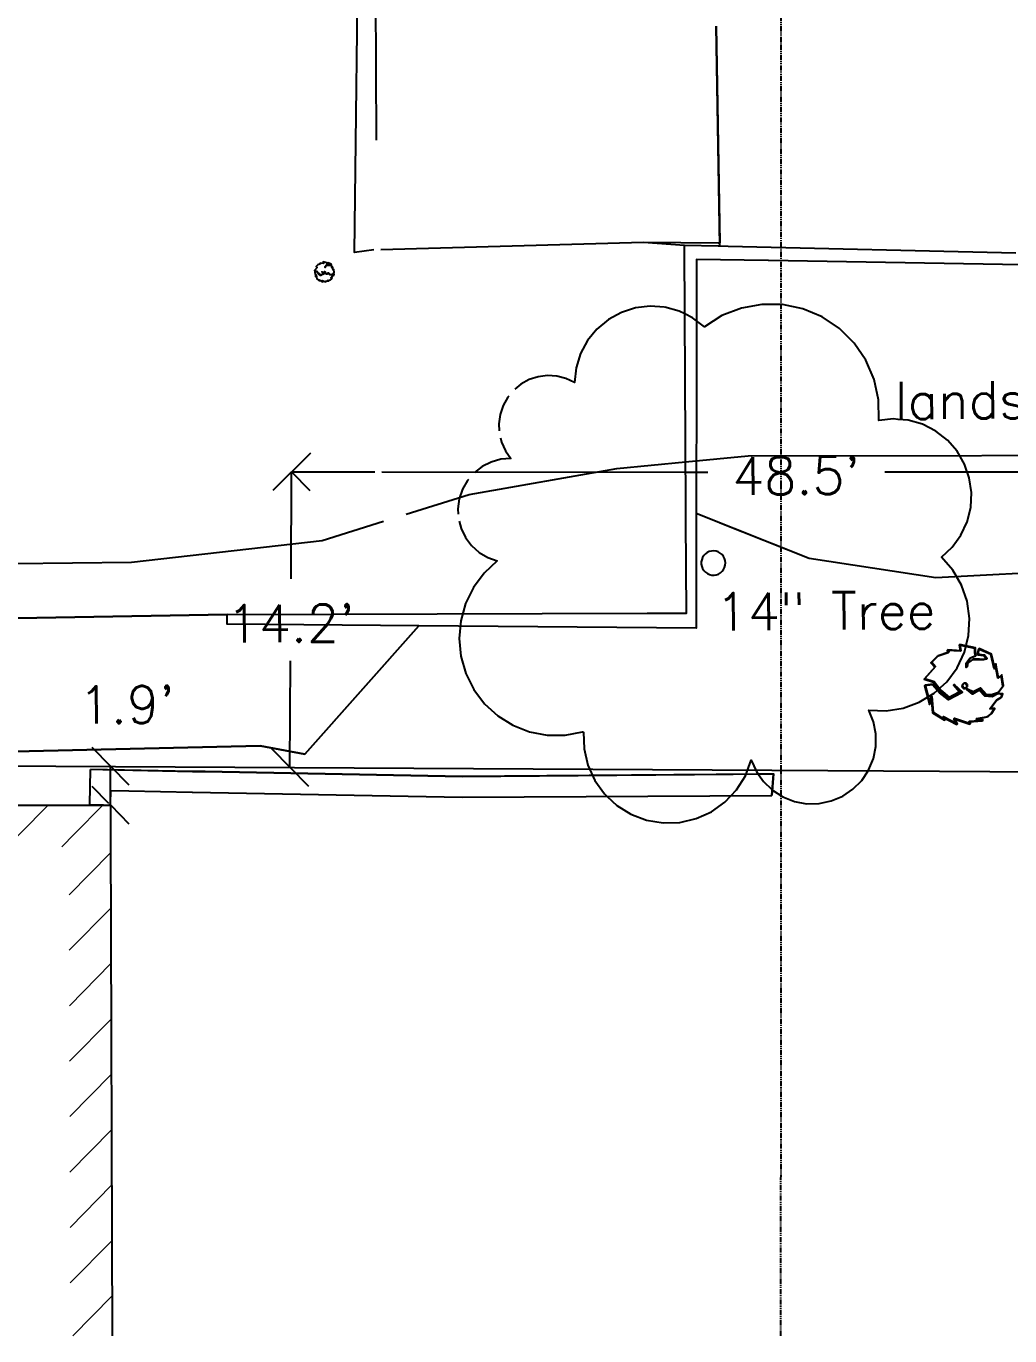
# Model space of a CAD drawing. Header units: inches. Extents: x -5728 to 15181, y 9834 to 15140.
# Drawn here: x 13130 to 13697, y 9881 to 10636 of the extents above; entities that cross this region are included whole.
import ezdxf

# ---------------------------------------------------------------- set-up
doc = ezdxf.new("R2010")
doc.units = ezdxf.units.IN
doc.header["$MEASUREMENT"] = 0
doc.linetypes.add('IMPORT-EASEMENT', pattern=[5.999999999999999, 3, -0.6, 0.6, -0.6, 0.6, -0.6])
for name, color, linetype, lineweight in [('1810 S Park Street_dwg', 147, 'Continuous', 9), ('V-ANNO-DIMS-TEXT0', 147, 'Continuous', 9), ('V-ANNO-TEXT0-VEG-E', 147, 'Continuous', 9), ('V-BLDG-OTLN-E', 147, 'Continuous', 9), ('V-BLDG-PATT-E', 147, 'Continuous', 9), ('V-ESMT-SLOPING-E DOC 762236', 147, 'IMPORT-EASEMENT', 9), ('V-NODE-PLNT-BUSH-E', 147, 'Continuous', 9), ('V-NODE-PLNT-TREE-E', 147, 'Continuous', 9), ('V-PLNT-EDGR-E', 147, 'Continuous', 9), ('V-PROP-PRCL', 147, 'Continuous', 9), ('V-ROAD-ASPH-E', 147, 'Continuous', 9), ('V-ROAD-CONC-E', 147, 'Continuous', 9), ('V-SURV-FIGR-E', 147, 'Continuous', 9), ('V-TOPO-FALT-E', 147, 'Continuous', 9), ('V-WALL-RTWL-E', 147, 'Continuous', 9)]:
    doc.layers.add(name, color=color, linetype=linetype, lineweight=lineweight)
doc.styles.add('Simplex', font='simplex_.ttf', dxfattribs={"height": 21.6})
pattern_1 = [(45, (9819451.127999999, 5668339.103999999), (-15.90990257669732, 15.90990257669732), [])]

# ---------------------------------------------------------------- blocks, each defined once
blk = doc.blocks.new('1810 S Park Street_dwg__ArchTick-V22-SITE PLAN')
at = {"layer": 'V-ANNO-DIMS-TEXT0', "color": 143, "lineweight": 25}
blk.add_line((-5.999999999999999, -5.999999999999999), (5.999999999999999, 5.999999999999999), dxfattribs=at)
blk = doc.blocks.new('1810 S Park Street_dwg__ArchTick-V26-SITE PLAN')
at = {"layer": 'V-ANNO-DIMS-TEXT0', "color": 143, "lineweight": 25}
blk.add_line((-5.999999999999999, -5.999999999999999), (-5.083742608746888e-05, -5.083742608746888e-05), dxfattribs=at)
blk = doc.blocks.new('1810 S Park Street_dwg__ArchTick-V27-SITE PLAN')
at = {"layer": 'V-ANNO-DIMS-TEXT0', "color": 153, "lineweight": 25}
blk.add_line((0.08883094729872586, 0.08883094729872586), (5.945746095083657, 5.945746095083657), dxfattribs=at)
at = {"layer": 'V-ANNO-DIMS-TEXT0', "color": 143, "lineweight": 25}
for p, q in [((-0.4537258029150346, -0.4537258029150346), (0.08883094729872586, 0.08883094729872586)), ((-5.999999999999999, -5.999999999999999), (-0.5970737592700265, -0.5970737592700265))]:
    blk.add_line(p, q, dxfattribs=at)
blk = doc.blocks.new('1810 S Park Street_dwg-1419150-SITE PLAN')
at = {"layer": 'V-BLDG-PATT-E'}
h = blk.add_hatch(dxfattribs=at)
h.set_pattern_fill('FP_1', color=256, style=0, pattern_type=2)
h.set_pattern_definition(pattern_1)
h.paths.add_polyline_path([(9819458.810010029, 5669004.93654741), (9819462.819798604, 5669305.117701312), (9821020.257349232, 5669281.798887129), (9821020.343999995, 5669298.492000001), (9819456.10819826, 5669309.135799344), (9819454.597027952, 5669004.970954532), (9819458.467931576, 5669004.93934114)], flags=0)
h = blk.add_hatch(dxfattribs=at)
h.set_pattern_fill('FP_1', color=256, style=0, pattern_type=2)
h.set_pattern_definition(pattern_1)
h.paths.add_polyline_path([(9819478.528446108, 5669004.775508359), (9819479.98289773, 5669284.972985251), (9820996.219946457, 5669274.655598906), (9820994.754773086, 5668992.392596883), (9821018.754079014, 5668992.196596276), (9821020.207674615, 5669281.799630788), (9819462.819798604, 5669305.117701312), (9819458.810010029, 5669004.93654741), (9819477.694600685, 5669004.782318315)], flags=0)
at = {"layer": 'V-ANNO-DIMS-TEXT0', "color": 143, "lineweight": 25}
for p, q in [((9821125.629844956, 5669428.247760356), (9821126.480108887, 5669489.85592429)), ((9821126.480110157, 5669489.856016305), (9821174.427648403, 5669489.457489802)), ((9821353.837329041, 5669487.966286802), (9821366.67716547, 5669487.859565679)), ((9821708.895643156, 5669485.015141573), (9821468.698587852, 5669487.011592198)), ((9821124.126587866, 5669319.325218694), (9821124.976853073, 5669380.933474641)), ((9821020.461975202, 5669307.040211681), (9821020.651231663, 5669320.753298323)), ((9821020.367782457, 5669300.215222624), (9821020.458754543, 5669306.806850101)), ((9821020.343999991, 5669298.491999998), (9821020.364595853, 5669299.984328616))]:
    blk.add_line(p, q, dxfattribs=at)
at = {"layer": 'V-ANNO-DIMS-TEXT0', "color": 145, "lineweight": 25}
blk.add_line((9821178.427545918, 5669489.424243774), (9821353.837329041, 5669487.966286802), dxfattribs=at)
at = {"layer": 'V-BLDG-OTLN-E', "color": 143, "lineweight": 25}
for p, q in [((9819456.108033756, 5669309.13599977), (9821016.349735577, 5669298.519179372)), ((9821020.330556553, 5669295.90214498), (9821020.257349232, 5669281.798887129))]:
    blk.add_line(p, q, dxfattribs=at)
at = {"layer": 'V-BLDG-OTLN-E', "color": 145, "lineweight": 25}
blk.add_line((9821020.257349232, 5669281.798887129), (9821018.754079014, 5668992.196596276), dxfattribs=at)
at = {"layer": 'V-BLDG-OTLN-E', "color": 143, "lineweight": 25, "flags": 128}
blk.add_lwpolyline([(9821016.474275308, 5669298.518331928), (9821020.343999995, 5669298.492000001), (9821020.331307895, 5669296.046889734)], dxfattribs=at)
at = {"layer": 'V-ESMT-SLOPING-E DOC 762236', "color": 153, "lineweight": 25}
for p, q in [((9821410.96907719, 5669735.720964257), (9821417.49993329, 5670521.461609269)), ((9821409.983746199, 5669617.173778829), (9821410.966184998, 5669735.372998667)), ((9821404.762908207, 5668989.0440899), (9821407.475609733, 5669315.41475462))]:
    blk.add_line(p, q, dxfattribs=at)
at = {"layer": 'V-ESMT-SLOPING-E DOC 762236', "color": 143, "lineweight": 25}
for p, q in [((9821408.841167634, 5669479.707816569), (9821409.981890058, 5669616.95046277)), ((9821407.475609733, 5669315.41475462), (9821408.840938257, 5669479.68021979))]:
    blk.add_line(p, q, dxfattribs=at)
at = {"layer": 'V-NODE-PLNT-BUSH-E', "color": 143, "lineweight": 25, "flags": 128}
for points in [[(9821149.05160509, 5669599.937593831), (9821148.094159676, 5669600.192918279), (9821149.725362975, 5669600.490796803), (9821150.292738037, 5669600.958891626), (9821150.718269333, 5669601.639756824), (9821150.079972388, 5669601.639756824), (9821151.037417805, 5669602.859640302), (9821151.734816317, 5669603.28518105), (9821151.876660082, 5669603.710721798), (9821151.273824079, 5669603.795829948), (9821150.434581803, 5669603.412843275), (9821149.406214504, 5669603.497951424), (9821148.590612855, 5669604.349032921), (9821147.63316744, 5669603.795829948), (9821146.79392516, 5669604.476695145), (9821147.63316744, 5669604.093708471), (9821148.661534736, 5669604.604357369), (9821149.477136387, 5669603.710721798), (9821150.257277096, 5669603.625613648), (9821151.250183452, 5669603.966046247), (9821152.018503848, 5669604.902235893), (9821151.770277258, 5669606.476736662), (9821151.30928502, 5669606.051195913), (9821150.93103498, 5669608.079606812), (9821150.753730275, 5669607.441295691), (9821150.292738037, 5669609.483891282), (9821148.519690972, 5669610.292418703), (9821148.377847206, 5669609.82432388), (9821148.448769089, 5669609.483891282), (9821149.299831681, 5669609.356229058), (9821149.689902036, 5669608.84558016), (9821149.228909798, 5669608.717917936), (9821148.555151913, 5669608.76047201), (9821147.63316744, 5669608.76047201), (9821146.864847044, 5669608.249823113), (9821146.758464219, 5669607.654066065), (9821146.758464219, 5669608.292377187), (9821147.278558025, 5669608.973242384), (9821148.094159676, 5669609.313674983), (9821147.987776851, 5669609.696661656), (9821148.023237793, 5669610.377526853), (9821145.730096921, 5669610.888175751), (9821145.907401629, 5669609.99454018), (9821143.992510797, 5669610.122202405), (9821144.134354563, 5669609.781769807), (9821142.58589346, 5669609.271120908), (9821141.663908986, 5669608.377485337), (9821142.231284047, 5669607.739174214), (9821140.671002628, 5669606.008641839), (9821142.018518398, 5669605.58310109), (9821142.940502873, 5669604.349032921), (9821144.169815503, 5669603.327735125), (9821145.69463598, 5669604.136262546), (9821144.879034331, 5669605.115006267), (9821146.084706334, 5669604.008600323), (9821144.134354563, 5669603.029856601), (9821142.86958099, 5669604.008600323), (9821141.876674633, 5669605.200114417), (9821140.70646357, 5669605.072452192), (9821141.415682396, 5669602.363176095), (9821141.628448043, 5669603.412843275), (9821141.841213692, 5669601.171662001), (9821143.531518562, 5669600.065256055), (9821143.318752913, 5669600.533350878), (9821145.340026567, 5669599.426944933), (9821144.914495273, 5669600.278026429), (9821147.183995515, 5669599.469499008), (9821147.042151751, 5669599.809931606)], [(9821524.446420375, 5669343.310375328), (9821520.616638714, 5669344.331673124), (9821527.141451914, 5669345.523187219), (9821529.410952158, 5669347.395566511), (9821531.11307734, 5669350.1190273), (9821528.559889568, 5669350.1190273), (9821532.389671229, 5669354.998561213), (9821535.17926528, 5669356.700724205), (9821535.74664034, 5669358.402887198), (9821533.335296331, 5669358.743319796), (9821529.978327218, 5669357.211373103), (9821525.864858028, 5669357.551805702), (9821522.602451427, 5669360.956131687), (9821518.772669766, 5669358.743319796), (9821515.415700655, 5669361.466780585), (9821518.772669766, 5669359.934833892), (9821522.886138957, 5669361.977429483), (9821526.14854556, 5669358.402887198), (9821529.269108394, 5669358.062454599), (9821533.24073382, 5669359.424184994), (9821536.3140154, 5669363.168943577), (9821535.321109043, 5669369.466946651), (9821533.477140095, 5669367.764783658), (9821531.964139933, 5669375.878427257), (9821531.254921107, 5669373.325182769), (9821529.410952158, 5669381.495565134), (9821522.318763897, 5669384.72967482), (9821521.751388835, 5669382.857295528), (9821522.035076367, 5669381.495565134), (9821525.439326731, 5669380.984916236), (9821526.99960815, 5669378.942320644), (9821525.155639201, 5669378.431671747), (9821522.460607663, 5669378.601888046), (9821518.772669766, 5669378.601888046), (9821515.699388186, 5669376.559292454), (9821515.273856891, 5669374.176264265), (9821515.273856891, 5669376.729508754), (9821517.354232114, 5669379.452969543), (9821520.616638714, 5669380.814699937), (9821520.191107418, 5669382.34664663), (9821520.332951184, 5669385.070107418), (9821511.160387699, 5669387.11270301), (9821511.869606525, 5669383.538160725), (9821504.210043201, 5669384.048809623), (9821504.777418263, 5669382.687079228), (9821498.583573848, 5669380.644483638), (9821494.895635951, 5669377.069941352), (9821497.165136196, 5669374.516696864), (9821490.924010525, 5669367.594567359), (9821496.314073604, 5669365.892404366), (9821500.0020115, 5669360.956131687), (9821504.91926203, 5669356.870940505), (9821511.018543934, 5669360.10505019), (9821507.756137334, 5669364.020025074), (9821512.57882535, 5669359.594401293), (9821504.777418263, 5669355.679426409), (9821499.71832397, 5669359.594401293), (9821495.746698543, 5669364.360457673), (9821491.06585429, 5669363.849808775), (9821493.902729595, 5669353.012704387), (9821494.753792187, 5669357.211373103), (9821495.60485478, 5669348.246648008), (9821502.366074253, 5669343.821024226), (9821501.515011663, 5669345.693403519), (9821509.60010628, 5669341.267779737), (9821507.897981098, 5669344.672105722), (9821516.975982072, 5669341.437996036), (9821516.408607012, 5669342.79972643)], [(9821515.126677271, 5669363.111999999), (9821515.1006785, 5669363.384271462), (9821515.023621844, 5669363.646702327), (9821514.898292337, 5669363.889807655), (9821514.72921971, 5669364.104800989), (9821514.522514692, 5669364.283911908), (9821514.285648137, 5669364.420666877), (9821514.027181022, 5669364.510123216), (9821513.756455021, 5669364.549047738), (9821513.483254876, 5669364.536033611), (9821513.217454754, 5669364.471551199), (9821512.968661362, 5669364.357931065), (9821512.745866744, 5669364.199279735), (9821512.557123275, 5669364.001331283), (9821512.40925264, 5669363.771240082), (9821512.307599265, 5669363.517322225), (9821512.255837169, 5669363.248754968), (9821512.255837169, 5669362.97524503), (9821512.307599265, 5669362.706677773), (9821512.40925264, 5669362.452759916), (9821512.557123275, 5669362.222668715), (9821512.745866744, 5669362.024720263), (9821512.968661362, 5669361.866068933), (9821513.217454754, 5669361.752448799), (9821513.483254876, 5669361.687966387), (9821513.756455021, 5669361.674952259), (9821514.027181022, 5669361.713876782), (9821514.285648137, 5669361.80333312), (9821514.522514692, 5669361.94008809), (9821514.72921971, 5669362.119199009), (9821514.898292337, 5669362.334192342), (9821515.023621844, 5669362.577297671), (9821515.1006785, 5669362.839728535)], [(9821515.53467727, 5669363.448), (9821515.508678498, 5669363.720271464), (9821515.431621844, 5669363.982702328), (9821515.306292336, 5669364.225807657), (9821515.13721971, 5669364.440800989), (9821514.93051469, 5669364.619911908), (9821514.693648135, 5669364.756666877), (9821514.43518102, 5669364.846123217), (9821514.164455019, 5669364.885047738), (9821513.891254874, 5669364.872033612), (9821513.625454752, 5669364.8075512), (9821513.37666136, 5669364.693931065), (9821513.153866742, 5669364.535279736), (9821512.965123275, 5669364.337331284), (9821512.81725264, 5669364.107240082), (9821512.715599263, 5669363.853322226), (9821512.663837167, 5669363.584754969), (9821512.663837167, 5669363.311245031), (9821512.715599263, 5669363.042677773), (9821512.81725264, 5669362.788759917), (9821512.965123275, 5669362.558668716), (9821513.153866742, 5669362.360720263), (9821513.37666136, 5669362.202068933), (9821513.625454752, 5669362.088448799), (9821513.891254874, 5669362.023966387), (9821514.164455019, 5669362.01095226), (9821514.43518102, 5669362.049876783), (9821514.693648135, 5669362.139333121), (9821514.93051469, 5669362.276088091), (9821515.13721971, 5669362.45519901), (9821515.306292336, 5669362.670192343), (9821515.431621844, 5669362.913297671), (9821515.508678498, 5669363.175728535)]]:
    blk.add_lwpolyline(points, close=True, dxfattribs=at)
blk.add_lwpolyline([(9821523.910546897, 5669343.008475681), (9821520.208638715, 5669343.995673125), (9821526.733451916, 5669345.18718722), (9821529.00295216, 5669347.059566512), (9821530.705077343, 5669349.7830273), (9821528.151889568, 5669349.783027299), (9821531.98167123, 5669354.662561213), (9821534.77126528, 5669356.364724205), (9821535.33864034, 5669358.066887199), (9821532.927296331, 5669358.407319796), (9821529.57032722, 5669356.875373103), (9821525.45685803, 5669357.215805702), (9821522.194451429, 5669360.620131687), (9821518.364669766, 5669358.407319797), (9821515.007700657, 5669361.130780585), (9821518.364669766, 5669359.598833892), (9821522.478138959, 5669361.641429483), (9821525.74054556, 5669358.066887199), (9821528.861108394, 5669357.7264546), (9821532.832733821, 5669359.088184994), (9821535.9060154, 5669362.832943577), (9821534.913109045, 5669369.130946652), (9821533.069140097, 5669367.428783659), (9821531.556139933, 5669375.542427258), (9821530.846921107, 5669372.989182767), (9821529.002952158, 5669381.159565134), (9821521.910763897, 5669384.39367482), (9821521.343388835, 5669382.521295528), (9821521.627076367, 5669381.159565134), (9821525.031326734, 5669380.648916235), (9821526.59160815, 5669378.606320644), (9821524.747639203, 5669378.095671747), (9821522.052607663, 5669378.265888046), (9821518.364669766, 5669378.265888046), (9821515.291388188, 5669376.223292454), (9821514.865856891, 5669373.840264264), (9821514.865856891, 5669376.393508755), (9821516.946232114, 5669379.116969543), (9821520.208638715, 5669380.478699937), (9821519.78310742, 5669382.010646631), (9821519.924951185, 5669384.734107419), (9821510.7523877, 5669386.776703009), (9821511.461606527, 5669383.202160725), (9821503.802043203, 5669383.712809622), (9821504.369418263, 5669382.351079229), (9821498.175573848, 5669380.308483639), (9821494.487635951, 5669376.733941352), (9821496.757136196, 5669374.180696864), (9821490.516010527, 5669367.258567359), (9821495.906073606, 5669365.556404366), (9821499.594011502, 5669360.620131687), (9821504.51126203, 5669356.534940504), (9821510.610543935, 5669359.769050191), (9821507.348137334, 5669363.684025074), (9821512.170825353, 5669359.258401294), (9821504.369418263, 5669355.34342641), (9821499.310323972, 5669359.258401293), (9821495.338698545, 5669364.024457674), (9821490.657854293, 5669363.513808775), (9821493.494729597, 5669352.676704387), (9821494.34579219, 5669356.875373102), (9821495.19685478, 5669347.910648008), (9821501.958074255, 5669343.485024227), (9821501.107011665, 5669345.357403519), (9821509.192106282, 5669340.931779738), (9821507.4899811, 5669344.336105723), (9821516.567982074, 5669341.101996036), (9821516.000607012, 5669342.463726431), (9821523.900928335, 5669342.965640346)], dxfattribs=at)
at = {"layer": 'V-NODE-PLNT-BUSH-E', "color": 143, "lineweight": 25}
blk.add_ellipse((9821146.463999996, 5669604.971999998), major_axis=(0.3596693184226751, 0), ratio=0.9999999974106143, dxfattribs=at)
at = {"layer": 'V-NODE-PLNT-TREE-E', "color": 145, "lineweight": 25, "flags": 128}
for points in [[(9821342.411970176, 5669583.145549431), (9821334.14291297, 5669583.826086757), (9821325.641790818, 5669582.889943271), (9821317.474990191, 5669580.35049254), (9821309.942001252, 5669576.300860447), (9821303.319071226, 5669570.88955373), (9821297.849073974, 5669564.31501401), (9821293.73260339, 5669556.818340588), (9821291.120617295, 5669548.674448943), (9821290.10890156, 5669540.181989127), (9821285.211035326, 5669542.505814052), (9821279.966605201, 5669543.878843036), (9821274.558362424, 5669544.253230506), (9821269.174766568, 5669543.615930287), (9821264.003418341, 5669541.989150202), (9821259.224522319, 5669539.42957822), (9821255.734717797, 5669536.615208182)], [(9821354.05380598, 5669579.22633681), (9821350.900292993, 5669580.81118712), (9821342.666606365, 5669583.12459306)], [(9821252.113586241, 5669532.629977372), (9821251.490723815, 5669531.898226091), (9821248.805318916, 5669527.188888934), (9821247.041970285, 5669522.062500582), (9821246.262124855, 5669516.697698907), (9821246.434502441, 5669512.65302546)], [(9821247.107749913, 5669508.650239911), (9821247.726425005, 5669506.00243223), (9821249.919544522, 5669501.044662295), (9821252.99589318, 5669496.580881965), (9821247.193146799, 5669496.163906081), (9821241.579885796, 5669494.635169547), (9821236.367055483, 5669492.052122003), (9821232.011287095, 5669488.711784747)], [(9821228.414267976, 5669484.726455369), (9821227.903865844, 5669484.1473486), (9821224.971551618, 5669479.122682666), (9821223.06380621, 5669473.626662112), (9821222.252322346, 5669467.865826373), (9821222.42138093, 5669464.750786236)]]:
    blk.add_lwpolyline(points, dxfattribs=at)
at = {"layer": 'V-NODE-PLNT-TREE-E', "color": 143, "lineweight": 25, "flags": 128}
for points in [[(9821476.531125557, 5669517.350338751), (9821474.069385108, 5669517.583609706), (9821465.581824379, 5669516.75453139), (9821465.428749712, 5669528.75437414), (9821462.987756595, 5669540.504319265), (9821458.348624352, 5669551.572205691), (9821451.681979524, 5669561.550958347), (9821443.23302022, 5669570.073560331), (9821433.312497798, 5669576.82655172), (9821422.285287462, 5669581.561558592), (9821410.556968221, 5669584.104428154), (9821398.558905754, 5669584.361634083), (9821386.732386854, 5669582.323716382), (9821375.512388965, 5669578.065629335), (9821365.311581796, 5669571.743984693), (9821358.542029867, 5669576.970705381), (9821354.05380598, 5669579.22633681)], [(9821457.703466164, 5669314.721549041), (9821457.985842792, 5669315.138642377), (9821460.782826386, 5669321.738325922), (9821462.25311728, 5669328.753821967), (9821462.34139919, 5669335.921188738), (9821461.044350706, 5669342.970770665), (9821458.410770278, 5669349.637343567), (9821468.346058795, 5669349.182811567), (9821478.182301464, 5669350.654167186), (9821487.54969627, 5669353.99609354), (9821496.096067937, 5669359.082948029), (9821503.500108255, 5669365.723485976), (9821509.483455947, 5669373.668050634), (9821513.821161907, 5669382.617959249), (9821516.350146338, 5669392.236732299), (9821516.975329893, 5669402.162743721), (9821515.673208257, 5669412.022816565), (9821512.492735814, 5669421.446252895), (9821507.553485168, 5669430.078770505), (9821501.041151702, 5669437.595822455), (9821507.310372796, 5669443.377078795), (9821512.362236977, 5669450.247648369), (9821516.011374533, 5669457.955427105), (9821518.12388646, 5669466.217590944), (9821518.622257663, 5669474.730973591), (9821517.488201242, 5669483.183190697), (9821514.763329502, 5669491.264102276), (9821510.54762706, 5669498.677192784), (9821504.995782068, 5669505.15045125), (9821498.311510209, 5669510.446352274), (9821490.740079662, 5669514.370571614), (9821482.559311422, 5669516.779116604), (9821476.674329113, 5669517.33676899)], [(9821222.89929077, 5669460.748799196), (9821223.997777574, 5669456.417489923), (9821226.489122784, 5669451.160215579), (9821229.948006768, 5669446.482410961), (9821234.24444531, 5669442.559867101), (9821239.21697904, 5669439.539992473), (9821244.678741062, 5669437.536273409), (9821237.040239984, 5669430.59388075), (9821230.800770108, 5669422.371196865), (9821226.170948112, 5669413.145782896), (9821223.307056146, 5669403.229047677), (9821222.30576643, 5669392.955735967), (9821223.200878037, 5669382.672628956), (9821225.96217599, 5669372.72683848), (9821230.496451188, 5669363.454090071), (9821236.650646718, 5669355.167390368), (9821244.217024384, 5669348.146461397), (9821252.940177018, 5669342.628298412), (9821262.525649887, 5669338.799169986), (9821272.649880169, 5669336.78833042), (9821282.971119003, 5669336.66365669), (9821293.140967388, 5669338.429357227), (9821293.247612314, 5669338.45194754), (9821293.35656318, 5669338.455576725), (9821293.464475019, 5669338.440133364), (9821293.56803476, 5669338.406091589), (9821293.664062949, 5669338.354496541)], [(9821293.664062949, 5669338.354496541), (9821293.907749051, 5669328.70255323), (9821296.026886886, 5669319.282964737), (9821299.94029062, 5669310.456602872), (9821305.498034697, 5669302.561612474), (9821307.07030816, 5669301.06312711)], [(9821378.372289116, 5669300.871851025), (9821381.654401256, 5669304.29883471), (9821386.84636242, 5669312.439039366), (9821390.353224227, 5669321.434666796), (9821393.207012204, 5669314.859346706), (9821394.310984548, 5669313.258598243)], [(9821394.396080371, 5669313.135210183), (9821397.276490891, 5669308.95864477), (9821402.044614417, 5669304.309426588)]]:
    blk.add_lwpolyline(points, dxfattribs=at)
blk.add_lwpolyline([(9821376.387999998, 5669435.316), (9821376.26150088, 5669436.64075871), (9821375.88657553, 5669437.917637189), (9821375.276774729, 5669439.100485722), (9821374.454138266, 5669440.14655308), (9821373.448398367, 5669441.018031663), (9821372.295905089, 5669441.683423967), (9821371.038312547, 5669442.118680977), (9821369.72107341, 5669442.308071374), (9821368.39179613, 5669442.244750093), (9821367.098524256, 5669441.931005731), (9821365.887999998, 5669441.378177826), (9821364.803974861, 5669440.60624702), (9821363.885628335, 5669439.643112903), (9821363.166151857, 5669438.523585652), (9821362.671549184, 5669437.288127897), (9821362.419696542, 5669435.981392303), (9821362.419696542, 5669434.650607697), (9821362.671549184, 5669433.343872102), (9821363.166151857, 5669432.108414347), (9821363.885628335, 5669430.988887096), (9821364.803974861, 5669430.025752979), (9821365.887999998, 5669429.253822173), (9821367.098524256, 5669428.700994268), (9821368.39179613, 5669428.387249907), (9821369.72107341, 5669428.323928625), (9821371.038312547, 5669428.513319021), (9821372.295905089, 5669428.948576032), (9821373.448398367, 5669429.613968335), (9821374.454138266, 5669430.48544692), (9821375.276774729, 5669431.531514278), (9821375.88657553, 5669432.714362809), (9821376.26150088, 5669433.991241288)], close=True, dxfattribs=at)
at = {"layer": 'V-NODE-PLNT-TREE-E', "color": 153, "lineweight": 25, "flags": 128}
for points in [[(9821402.044614417, 5669304.309426588), (9821402.40855558, 5669303.954561226), (9821408.410124235, 5669300.035363119), (9821415.055401739, 5669297.348501197), (9821422.09437493, 5669295.995062413), (9821429.26221875, 5669296.025966763), (9821436.289259687, 5669297.440051547), (9821442.91112161, 5669300.184115097), (9821448.878672313, 5669304.154918384), (9821453.967396524, 5669309.203069135), (9821457.703466164, 5669314.721549041)], [(9821307.07030816, 5669301.06312711), (9821312.48719758, 5669295.900456811), (9821320.640018966, 5669290.728329975), (9821329.644157879, 5669287.243380197), (9821339.15465871, 5669285.579118632), (9821348.807166714, 5669285.799304445), (9821358.23188675, 5669287.895502147), (9821367.067750411, 5669291.78740476), (9821374.976248838, 5669297.325910444), (9821378.372289116, 5669300.871851025)]]:
    blk.add_lwpolyline(points, dxfattribs=at)
at = {"layer": 'V-PLNT-EDGR-E', "color": 143, "lineweight": 25, "flags": 128}
blk.add_lwpolyline([(9821359.69229135, 5669464.070769315), (9821424.731999995, 5669437.655999997), (9821497.775999999, 5669425.860000002), (9821578.295999998, 5669429.387999999), (9821616.599999996, 5669453.844000001), (9821650.523999996, 5669452.871999999), (9821704.903363809, 5669416.977663222)], dxfattribs=at)
at = {"layer": 'V-PROP-PRCL', "color": 143, "lineweight": 25}
blk.add_line((9819022.0231338, 5669348.336678344), (9821402.135912031, 5669315.488368384), dxfattribs=at)
at = {"layer": 'V-PROP-PRCL', "color": 253, "lineweight": 25}
for p, q in [((9821402.135912031, 5669315.488368384), (9821498.939890279, 5669314.152361489)), ((9821498.939890279, 5669314.152361489), (9821601.540619178, 5669312.736352728))]:
    blk.add_line(p, q, dxfattribs=at)
at = {"layer": 'V-ROAD-ASPH-E', "color": 253, "lineweight": 25}
for p, q in [((9821177.627999997, 5669870.279999998), (9821176.854003524, 5669680.938863152)), ((9821374.63617284, 5669618.299911033), (9821373.492000083, 5669745.083990867)), ((9821354.147999998, 5669618.951999999), (9821373.636069657, 5669618.331419835)), ((9821373.636069657, 5669618.331419835), (9821374.636148104, 5669618.299573231))]:
    blk.add_line(p, q, dxfattribs=at)
at = {"layer": 'V-ROAD-ASPH-E', "color": 8, "lineweight": 25}
for p, q in [((9821178.952605393, 5669617.868443459), (9821330.579999996, 5669620.727999997)), ((9821330.58001764, 5669620.727998668), (9821354.147995168, 5669618.952000362))]:
    blk.add_line(p, q, dxfattribs=at)
at = {"layer": 'V-ROAD-CONC-E', "color": 253, "lineweight": 25}
blk.add_line((9821374.619999995, 5669620.092), (9821373.492000083, 5669745.083990867), dxfattribs=at)
at = {"layer": 'V-SURV-FIGR-E', "color": 253, "lineweight": 25}
for p, q in [((9821177.627999997, 5669870.279999998), (9821176.854003524, 5669680.938863152)), ((9821353.789242318, 5669467.710011961), (9821354.142129647, 5669616.477227814)), ((9821354.1422808, 5669616.540949407), (9821354.147999998, 5669618.951999999)), ((9821354.147999998, 5669618.951999999), (9821373.636069657, 5669618.331419835)), ((9821373.636069657, 5669618.331419835), (9821374.636148104, 5669618.299573231)), ((9821353.771460177, 5669460.213569302), (9821353.789242318, 5669467.710011961))]:
    blk.add_line(p, q, dxfattribs=at)
at = {"layer": 'V-SURV-FIGR-E', "color": 8, "lineweight": 25}
blk.add_line((9821178.952605393, 5669617.868443459), (9821330.579999996, 5669620.727999997), dxfattribs=at)
at = {"layer": 'V-SURV-FIGR-E', "color": 153, "lineweight": 25}
blk.add_line((9821330.580017649, 5669620.727999742), (9821373.631458439, 5669620.106275941), dxfattribs=at)
at = {"layer": 'V-SURV-FIGR-E', "color": 143, "lineweight": 25}
for p, q in [((9821373.631458439, 5669620.106275941), (9821374.61700245, 5669620.092043289)), ((9821088.683999998, 5669407.895999999), (9821330.976421462, 5669406.601140139)), ((9821016.179999994, 5669318.940000001), (9821067.763375796, 5669317.533262116)), ((9821067.83045976, 5669317.531432659), (9821075.142655322, 5669317.332020691))]:
    blk.add_line(p, q, dxfattribs=at)
at = {"layer": 'V-SURV-FIGR-E', "color": 143, "lineweight": 25, "flags": 128}
for points in [[(9821163.683999998, 5669616.191999997), (9821168.003999997, 5669823.252000001), (9821170.92, 5670141.420000001)], [(9821402.45104145, 5669609.539367307), (9821361.071999999, 5669610.575999999), (9821359.067999998, 5669397.78), (9821199.144, 5669400.504)], [(9821705.378195075, 5669474.426455694), (9821706.431999994, 5669601.924000001), (9821402.56660757, 5669609.536472131)], [(9821353.851270985, 5669493.845382483), (9821389.943999998, 5669497.007999999), (9821659.452, 5669495.112)], [(9820211.963999998, 5669484.768000003), (9820236.119999994, 5669455.319999999), (9820324.427999998, 5669450.099999998), (9820795.199999994, 5669437.884000002), (9821033.627999997, 5669438.460000002), (9821143.811999999, 5669450.184), (9821179.281726252, 5669460.92708992)], [(9821331.110030575, 5669406.600426105), (9821353.644, 5669406.48), (9821353.771460177, 5669460.213569302)], [(9821373.467999997, 5669458.476000001), (9821424.731999995, 5669437.655999997), (9821497.775999999, 5669425.860000002), (9821578.295999998, 5669429.387999999), (9821616.599999996, 5669453.844000001), (9821650.523999996, 5669452.871999999), (9821703.299999997, 5669418.035999999)], [(9821075.233584736, 5669317.329540941), (9821223.431999996, 5669313.287999998), (9821402.11794178, 5669313.287999997)]]:
    blk.add_lwpolyline(points, dxfattribs=at)
at = {"layer": 'V-SURV-FIGR-E', "color": 253, "lineweight": 25, "flags": 128}
blk.add_lwpolyline([(9821373.492000083, 5669745.083990867), (9821374.619999995, 5669620.092)], close=True, dxfattribs=at)
blk.add_lwpolyline([(9821374.636148104, 5669618.299573231), (9821379.395999994, 5669618.148), (9821545.461863805, 5669612.858286147)], dxfattribs=at)
at = {"layer": 'V-SURV-FIGR-E', "color": 145, "lineweight": 25, "flags": 128}
blk.add_lwpolyline([(9821192.31252872, 5669464.873866438), (9821228.795999998, 5669475.924000001), (9821314.211999994, 5669490.372), (9821353.851270985, 5669493.845382483)], dxfattribs=at)
at = {"layer": 'V-SURV-FIGR-E', "color": 153, "lineweight": 25, "flags": 128}
blk.add_lwpolyline([(9821402.11794178, 5669313.287999997), (9821403.023999995, 5669313.287999997), (9821402.015999999, 5669300.808000002)], dxfattribs=at)
at = {"layer": 'V-TOPO-FALT-E', "color": 143, "lineweight": 25, "flags": 128}
for points in [[(9821088.683999998, 5669407.895999997), (9820769.819999997, 5669404.871999999), (9820521.683999998, 5669415.443999999), (9820164.191999996, 5669401.055999999), (9819870.635999996, 5669452.667999999), (9819636.035999998, 5669464.368), (9819521.375999996, 5669489.747999997), (9819636.035999998, 5669464.368), (9819870.635999996, 5669452.667999999), (9820164.191999996, 5669401.055999999), (9820521.683999998, 5669415.443999999), (9820769.819999997, 5669404.871999999)], [(9821107.102793775, 5669331.921904856), (9821132.747999996, 5669326.944000001), (9821199.144, 5669400.504), (9821132.747999996, 5669326.944000001)]]:
    blk.add_lwpolyline(points, close=True, dxfattribs=at)
for points in [[(9820281.125610275, 5669351.520570601), (9820379.039999997, 5669350.260000001), (9820898.459999997, 5669328.803999998), (9821107.091999996, 5669331.924000001)], [(9821107.091999996, 5669331.924000001), (9820898.459999997, 5669328.803999998), (9820379.039999997, 5669350.260000001), (9820281.125610275, 5669351.520570601)]]:
    blk.add_lwpolyline(points, dxfattribs=at)
at = {"layer": 'V-WALL-RTWL-E', "color": 253, "lineweight": 25}
for p, q in [((9821353.789242318, 5669467.710011961), (9821354.142129647, 5669616.477227814)), ((9821354.1422808, 5669616.540949407), (9821354.147999998, 5669618.951999999)), ((9821354.147999998, 5669618.951999999), (9821373.636069657, 5669618.331419835)), ((9821373.636069657, 5669618.331419835), (9821374.636148104, 5669618.299573231)), ((9821353.771460177, 5669460.213569302), (9821353.789242318, 5669467.710011961)), ((9821020.570999332, 5669306.815790944), (9821031.10111845, 5669306.528622505)), ((9821031.10111845, 5669306.528622505), (9821067.580721669, 5669305.53378184)), ((9821067.732442016, 5669305.529644252), (9821223.266785614, 5669301.288044119)), ((9821223.266800186, 5669301.288043722), (9821402.015999999, 5669300.808000002))]:
    blk.add_line(p, q, dxfattribs=at)
at = {"layer": 'V-WALL-RTWL-E', "color": 143, "lineweight": 25}
for p, q in [((9821067.743868578, 5669317.520628627), (9821008.989940632, 5669319.136061631)), ((9821075.157368079, 5669317.316795246), (9821067.830352105, 5669317.518250772)), ((9821020.390270222, 5669300.188673215), (9821020.54609994, 5669305.902760385)), ((9821020.546759538, 5669305.92694704), (9821020.570999332, 5669306.815790944)), ((9821402.117549768, 5669313.24), (9821394.489115838, 5669313.24)), ((9821016.352644693, 5669298.600848842), (9821020.343999995, 5669298.492000001)), ((9821020.343999995, 5669298.492000001), (9821020.384904027, 5669299.991901304))]:
    blk.add_line(p, q, dxfattribs=at)
at = {"layer": 'V-WALL-RTWL-E', "color": 143, "lineweight": 25, "flags": 128}
for points in [[(9821174.951540636, 5669617.616150115), (9821163.683999998, 5669616.191999998), (9821168.003999997, 5669823.252000002), (9821170.919999998, 5670141.420000001), (9821181.298907643, 5670140.146888857), (9821181.479999997, 5670115.211999997)], [(9821402.45104145, 5669609.539367307), (9821361.071999999, 5669610.575999999), (9821359.067999998, 5669397.78), (9821199.144, 5669400.504)], [(9821705.378195075, 5669474.426455694), (9821706.431999994, 5669601.924000001), (9821402.56660757, 5669609.536472131)], [(9821331.110030575, 5669406.600426105), (9821353.644, 5669406.48), (9821353.771460177, 5669460.213569302)], [(9821199.144, 5669400.504), (9821088.590165954, 5669402.387073482), (9821088.683999998, 5669407.895999999), (9821330.976421462, 5669406.601140139)], [(9821008.90259129, 5669319.138463292), (9821008.348459803, 5669298.819132153), (9821016.233128749, 5669298.604108179)], [(9821394.398128612, 5669313.24), (9821223.431999994, 5669313.240000001), (9821075.238677006, 5669317.314559666)]]:
    blk.add_lwpolyline(points, dxfattribs=at)
at = {"layer": 'V-WALL-RTWL-E', "color": 253, "lineweight": 25, "flags": 128}
blk.add_lwpolyline([(9821374.636148104, 5669618.299573231), (9821379.395999994, 5669618.148), (9821545.461863805, 5669612.858286147)], dxfattribs=at)
at = {"layer": 'V-WALL-RTWL-E', "color": 153, "lineweight": 25, "flags": 128}
blk.add_lwpolyline([(9821402.015999999, 5669300.808000002), (9821403.023999995, 5669313.24), (9821402.117549768, 5669313.24)], dxfattribs=at)
at = {"xscale": 1.8, "yscale": 1.8, "zscale": 1.8}
for name, p, rotation in [('1810 S Park Street_dwg__ArchTick-V22-SITE PLAN', (9821126.48011016, 5669489.856016305), 179.5237844996833), ('1810 S Park Street_dwg__ArchTick-V26-SITE PLAN', (9821126.480110165, 5669489.856016303), 89.2093021549948), ('1810 S Park Street_dwg__ArchTick-V22-SITE PLAN', (9821020.651231663, 5669320.753298323), 89.20930215125627), ('1810 S Park Street_dwg__ArchTick-V22-SITE PLAN', (9821124.126587866, 5669319.325218694), 269.2093021549948), ('1810 S Park Street_dwg__ArchTick-V27-SITE PLAN', (9821020.343999991, 5669298.491999998), 269.2093021512563)]:
    blk.add_blockref(name, p, dxfattribs=dict(at, rotation=rotation))
at = {"layer": 'V-ANNO-DIMS-TEXT0', "color": 7, "lineweight": 25, "char_height": 21.6, "attachment_point": 2, "line_spacing_factor": 1.125730921843913, "style": 'Simplex'}
for s, insert, width in [("48.5'", (9821417.68787666, 5669496.140842925), 95.28406779661015), ("14.2'", (9821125.303349013, 5669413.295881483), 90.33762711864406), ("1.9'", (9821030.331528759, 5669367.149675741), 66.12610169491525)]:
    blk.add_mtext(s, dxfattribs=dict(at, insert=insert, width=width))
at = {"layer": 'V-ANNO-TEXT0-VEG-E', "color": 7, "lineweight": 25, "char_height": 21.6, "attachment_point": 2, "line_spacing_factor": 1.125730921843913, "style": 'Simplex'}
for s, insert, width in [('landscaping', (9821559.979551962, 5669538.966231875), 221.808813559322), ('14" Tree', (9821433.915855933, 5669417.908543077), 164.7945762711864)]:
    blk.add_mtext(s, dxfattribs=dict(at, insert=insert, width=width))

msp = doc.modelspace()

# ---------------------------------------------------------------- block references
at = {"layer": '1810 S Park Street_dwg', "color": 165, "lineweight": 25, "rotation": 0.4679201117280023}
msp.add_blockref('1810 S Park Street_dwg-1419150-SITE PLAN', (-9761215.274472466, -5739127.365570602), dxfattribs=at)

doc.saveas('drawing.dxf')
